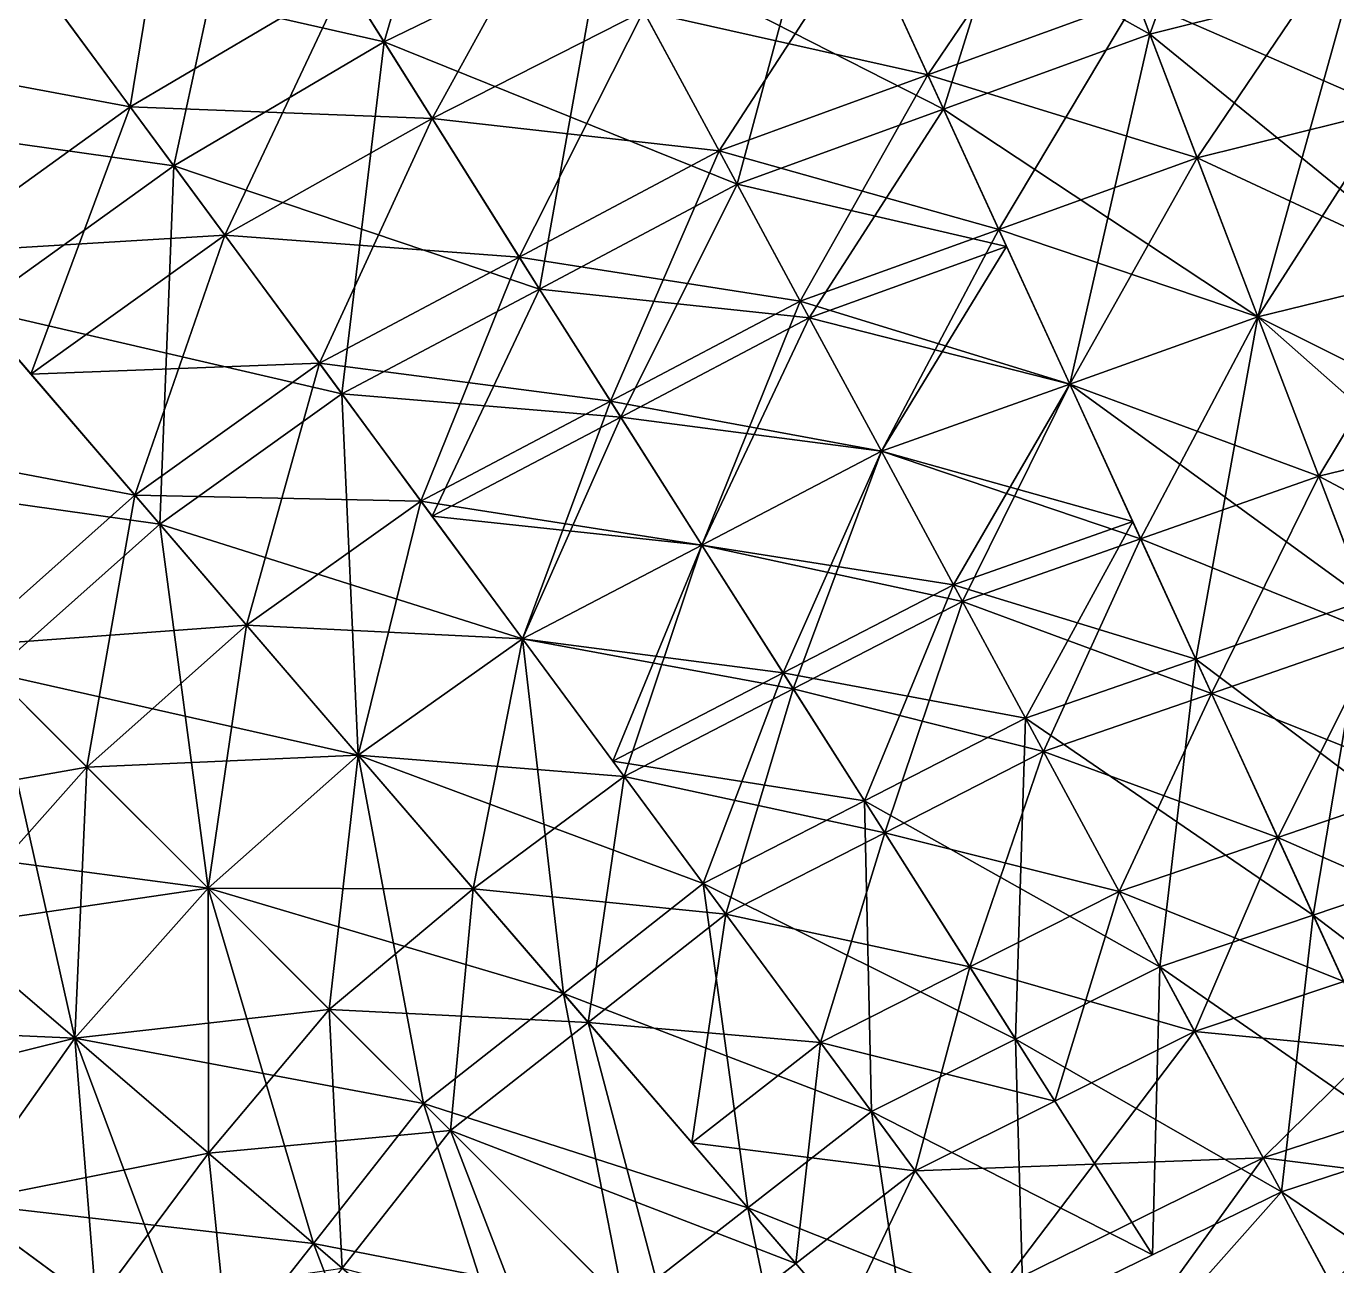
# Model space of a CAD drawing. Extents: x -3.6 to 16, y -16 to 3.6.
# Drawn here: x 1.215 to 3.988, y -2.399 to 0.225 of the extents above; entities that cross this region are included whole.
import ezdxf

# ---------------------------------------------------------------- set-up
doc = ezdxf.new("R2010")
doc.units = 0

msp = doc.modelspace()

# ---------------------------------------------------------------- linework, layer by layer
at = {"layer": 'PipeA_Bend900', "color": 1}
for points in [[(1.6831, 0.6498, 2.6534), (2.1784, 0.893, 2.6534), (1.9729, 0.1916, 2.9485)], [(2.4355, 0.4166, 2.9485), (1.9729, 0.1916, 2.9485), (2.1784, 0.893, 2.6534)], [(3.3799, 0.7658, 2.9485), (3.838, 0.8829, 2.9485), (3.5929, 0.2081, 3.1349)], [(4.0178, 0.3147, 3.1349), (3.5929, 0.2081, 3.1349), (3.838, 0.8829, 2.9485)], [(1.0725, 0.5459, -2.985), (1.5638, 0.8383, -2.985), (1.435, 0.0544, -3.3169)], [(1.8899, 0.3229, -3.3169), (1.435, 0.0544, -3.3169), (1.5638, 0.8383, -2.985)], [(3.3799, 0.7658, -2.9484), (2.9077, 0.5912, -2.9484), (3.5929, 0.2081, -3.1349)], [(2.9077, 0.5912, 2.9485), (3.3799, 0.7658, 2.9485), (3.1563, 0.0492, 3.1349)], [(3.5929, 0.2081, 3.1349), (3.1563, 0.0492, 3.1349), (3.3799, 0.7658, 2.9485)], [(3.5929, 0.2081, -3.1349), (4.0178, 0.3147, -3.1349), (3.3799, 0.7658, -2.9484)], [(1.6831, 0.6498, -2.6534), (1.2051, 0.3661, -2.6534), (1.9729, 0.1916, -2.9484)], [(1.2051, 0.3661, 2.6534), (1.6831, 0.6498, 2.6534), (1.5273, -0.0708, 2.9485)], [(1.9729, 0.1916, 2.9485), (1.5273, -0.0708, 2.9485), (1.6831, 0.6498, 2.6534)], [(1.9729, 0.1916, -2.9484), (2.4355, 0.4166, -2.9484), (1.6831, 0.6498, -2.6534)], [(2.9077, 0.5912, -2.9484), (2.4355, 0.4166, -2.9484), (3.1563, 0.0492, -3.1349)], [(2.4355, 0.4166, 2.9485), (2.9077, 0.5912, 2.9485), (2.7197, -0.1098, 3.1349)], [(3.1563, 0.0492, 3.1349), (2.7197, -0.1098, 3.1349), (2.9077, 0.5912, 2.9485)], [(3.1563, 0.0492, -3.1349), (3.5929, 0.2081, -3.1349), (2.9077, 0.5912, -2.9484)], [(2.9831, 0.4268, -3.4218), (3.4445, 0.5967, -3.4218), (3.1229, 0.1219, -3.5267)], [(3.5643, 0.283, -3.5267), (3.1229, 0.1219, -3.5267), (3.4445, 0.5967, -3.4218)], [(1.0725, 0.5459, 2.9851), (0.6073, 0.2085, 2.9851), (1.435, 0.0544, 3.317)], [(1.435, 0.0544, -3.3169), (1.0053, -0.2553, -3.3169), (1.0725, 0.5459, -2.985)], [(1.435, 0.0544, 3.317), (1.8899, 0.3229, 3.317), (1.0725, 0.5459, 2.9851)], [(1.8899, 0.3229, -3.3169), (2.3619, 0.5531, -3.3169), (2.0742, 0.0295, -3.4218)], [(2.5217, 0.257, -3.4218), (2.0742, 0.0295, -3.4218), (2.3619, 0.5531, -3.3169)], [(2.4355, 0.4166, -2.9484), (1.9729, 0.1916, -2.9484), (2.7197, -0.1098, -3.1349)], [(1.9729, 0.1916, 2.9485), (2.4355, 0.4166, 2.9485), (2.3015, -0.3317, 3.1349)], [(2.7197, -0.1098, 3.1349), (2.3015, -0.3317, 3.1349), (2.4355, 0.4166, 2.9485)], [(2.7197, -0.1098, -3.1349), (3.1563, 0.0492, -3.1349), (2.4355, 0.4166, -2.9484)], [(2.9831, 0.4268, 3.4219), (2.5217, 0.257, 3.4219), (3.1229, 0.1219, 3.5268)], [(2.5217, 0.257, -3.4218), (2.9831, 0.4268, -3.4218), (2.6816, -0.0392, -3.5267)], [(3.1229, 0.1219, -3.5267), (2.6816, -0.0392, -3.5267), (2.9831, 0.4268, -3.4218)], [(3.1229, 0.1219, 3.5268), (3.5643, 0.283, 3.5268), (2.9831, 0.4268, 3.4219)], [(3.9936, 0.391, 3.5268), (3.5643, 0.283, 3.5268), (4.1022, 0.0478, 3.5633)], [(3.5643, 0.283, -3.5267), (3.9936, 0.391, -3.5267), (3.693, -0.0538, -3.5632)], [(4.1022, 0.0478, -3.5632), (3.693, -0.0538, -3.5632), (3.9936, 0.391, -3.5267)], [(1.2051, 0.3661, -2.6534), (0.7529, 0.0389, -2.6534), (1.5273, -0.0708, -2.9484)], [(1.5273, -0.0708, 2.9485), (1.1067, -0.3735, 2.9485), (1.2051, 0.3661, 2.6534)], [(1.5273, -0.0708, -2.9484), (1.9729, 0.1916, -2.9484), (1.2051, 0.3661, -2.6534)], [(1.8899, 0.3229, 3.317), (1.435, 0.0544, 3.317), (2.0742, 0.0295, 3.4219)], [(1.435, 0.0544, -3.3169), (1.8899, 0.3229, -3.3169), (1.6352, -0.2172, -3.4218)], [(2.0742, 0.0295, -3.4218), (1.6352, -0.2172, -3.4218), (1.8899, 0.3229, -3.3169)], [(2.0742, 0.0295, 3.4219), (2.5217, 0.257, 3.4219), (1.8899, 0.3229, 3.317)], [(4.0178, 0.3147, -3.1349), (3.5929, 0.2081, -3.1349), (4.2107, -0.2953, -3.1999)], [(3.5929, 0.2081, 3.1349), (4.0178, 0.3147, 3.1349), (3.8217, -0.3906, 3.2)], [(4.2107, -0.2953, 3.2), (3.8217, -0.3906, 3.2), (4.0178, 0.3147, 3.1349)], [(3.5643, 0.283, 3.5268), (3.1229, 0.1219, 3.5268), (3.693, -0.0538, 3.5633)], [(3.1229, 0.1219, -3.5267), (3.5643, 0.283, -3.5267), (3.2731, -0.2054, -3.5632)], [(3.693, -0.0538, -3.5632), (3.2731, -0.2054, -3.5632), (3.5643, 0.283, -3.5267)], [(3.693, -0.0538, 3.5633), (4.1022, 0.0478, 3.5633), (3.5643, 0.283, 3.5268)], [(2.5217, 0.257, 3.4219), (2.0742, 0.0295, 3.4219), (2.6816, -0.0392, 3.5268)], [(2.0742, 0.0295, -3.4218), (2.5217, 0.257, -3.4218), (2.2585, -0.2639, -3.5267)], [(2.6816, -0.0392, -3.5267), (2.2585, -0.2639, -3.5267), (2.5217, 0.257, -3.4218)], [(2.6816, -0.0392, 3.5268), (3.1229, 0.1219, 3.5268), (2.5217, 0.257, 3.4219)], [(1.0053, -0.2553, 3.317), (1.435, 0.0544, 3.317), (0.6073, 0.2085, 2.9851)], [(3.5929, 0.2081, -3.1349), (3.1563, 0.0492, -3.1349), (3.8217, -0.3906, -3.1999)], [(3.1563, 0.0492, 3.1349), (3.5929, 0.2081, 3.1349), (3.4232, -0.5328, 3.2)], [(3.8217, -0.3906, 3.2), (3.4232, -0.5328, 3.2), (3.5929, 0.2081, 3.1349)], [(3.8217, -0.3906, -3.1999), (4.2107, -0.2953, -3.1999), (3.5929, 0.2081, -3.1349)], [(1.9729, 0.1916, -2.9484), (1.5273, -0.0708, -2.9484), (2.3015, -0.3317, -3.1349)], [(1.5273, -0.0708, 2.9485), (1.9729, 0.1916, 2.9485), (1.8833, -0.5535, 3.1349)], [(2.3015, -0.3317, 3.1349), (1.8833, -0.5535, 3.1349), (1.9729, 0.1916, 2.9485)], [(2.3015, -0.3317, -3.1349), (2.7197, -0.1098, -3.1349), (1.9729, 0.1916, -2.9484)], [(3.1229, 0.1219, 3.5268), (2.6816, -0.0392, 3.5268), (3.2731, -0.2054, 3.5633)], [(2.6816, -0.0392, -3.5267), (3.1229, 0.1219, -3.5267), (2.8532, -0.3571, -3.5632)], [(3.2731, -0.2054, -3.5632), (2.8532, -0.3571, -3.5632), (3.1229, 0.1219, -3.5267)], [(3.2731, -0.2054, 3.5633), (3.693, -0.0538, 3.5633), (3.1229, 0.1219, 3.5268)], [(1.1067, -0.3735, -2.9484), (1.5273, -0.0708, -2.9484), (0.7529, 0.0389, -2.6534)], [(1.435, 0.0544, 3.317), (1.0053, -0.2553, 3.317), (1.6352, -0.2172, 3.4219)], [(1.0053, -0.2553, -3.3169), (1.435, 0.0544, -3.3169), (1.2253, -0.5117, -3.4218)], [(1.6352, -0.2172, -3.4218), (1.2253, -0.5117, -3.4218), (1.435, 0.0544, -3.3169)], [(1.6352, -0.2172, 3.4219), (2.0742, 0.0295, 3.4219), (1.435, 0.0544, 3.317)], [(2.0742, 0.0295, 3.4219), (1.6352, -0.2172, 3.4219), (2.2585, -0.2639, 3.5268)], [(1.6352, -0.2172, -3.4218), (2.0742, 0.0295, -3.4218), (1.8355, -0.4887, -3.5267)], [(2.2585, -0.2639, -3.5267), (1.8355, -0.4887, -3.5267), (2.0742, 0.0295, -3.4218)], [(2.2585, -0.2639, 3.5268), (2.6816, -0.0392, 3.5268), (2.0742, 0.0295, 3.4219)], [(3.1563, 0.0492, -3.1349), (2.7197, -0.1098, -3.1349), (3.2898, -0.2418, -3.1674)], [(2.7197, -0.1098, 3.1349), (3.1563, 0.0492, 3.1349), (2.8722, -0.3924, 3.1674)], [(3.2898, -0.2418, 3.1674), (2.8722, -0.3924, 3.1674), (3.1563, 0.0492, 3.1349)], [(3.4232, -0.5328, -3.1999), (3.8217, -0.3906, -3.1999), (3.1563, 0.0492, -3.1349)], [(4.1022, 0.0478, 3.5633), (3.693, -0.0538, 3.5633), (4.2107, -0.2953, 3.5999)], [(3.693, -0.0538, -3.5632), (4.1022, 0.0478, -3.5632), (3.8217, -0.3906, -3.5998)], [(4.2107, -0.2953, -3.5998), (3.8217, -0.3906, -3.5998), (4.1022, 0.0478, -3.5632)], [(2.6816, -0.0392, 3.5268), (2.2585, -0.2639, 3.5268), (2.8532, -0.3571, 3.5633)], [(2.2585, -0.2639, -3.5267), (2.6816, -0.0392, -3.5267), (2.4518, -0.5687, -3.5632)], [(2.8532, -0.3571, -3.5632), (2.4518, -0.5687, -3.5632), (2.6816, -0.0392, -3.5267)], [(2.8532, -0.3571, 3.5633), (3.2731, -0.2054, 3.5633), (2.6816, -0.0392, 3.5268)], [(3.693, -0.0538, 3.5633), (3.2731, -0.2054, 3.5633), (3.8217, -0.3906, 3.5999)], [(3.2731, -0.2054, -3.5632), (3.693, -0.0538, -3.5632), (3.4232, -0.5328, -3.5998)], [(3.8217, -0.3906, -3.5998), (3.4232, -0.5328, -3.5998), (3.693, -0.0538, -3.5632)], [(3.8217, -0.3906, 3.5999), (4.2107, -0.2953, 3.5999), (3.693, -0.0538, 3.5633)], [(1.5273, -0.0708, -2.9484), (1.1067, -0.3735, -2.9484), (1.8833, -0.5535, -3.1349)], [(1.1067, -0.3735, 2.9485), (1.5273, -0.0708, 2.9485), (1.4977, -0.8291, 3.1349)], [(1.8833, -0.5535, 3.1349), (1.4977, -0.8291, 3.1349), (1.5273, -0.0708, 2.9485)], [(1.8833, -0.5535, -3.1349), (2.3015, -0.3317, -3.1349), (1.5273, -0.0708, -2.9484)], [(2.7197, -0.1098, -3.1349), (2.3015, -0.3317, -3.1349), (2.8722, -0.3924, -3.1674)], [(2.3015, -0.3317, 3.1349), (2.7197, -0.1098, 3.1349), (2.4733, -0.6026, 3.1674)], [(2.8722, -0.3924, 3.1674), (2.4733, -0.6026, 3.1674), (2.7197, -0.1098, 3.1349)], [(2.8722, -0.3924, -3.1674), (3.2898, -0.2418, -3.1674), (2.7197, -0.1098, -3.1349)], [(1.2253, -0.5117, 3.4219), (1.6352, -0.2172, 3.4219), (1.0053, -0.2553, 3.317)], [(1.6352, -0.2172, 3.4219), (1.2253, -0.5117, 3.4219), (1.8355, -0.4887, 3.5268)], [(1.2253, -0.5117, -3.4218), (1.6352, -0.2172, -3.4218), (1.4452, -0.768, -3.5267)], [(1.8355, -0.4887, -3.5267), (1.4452, -0.768, -3.5267), (1.6352, -0.2172, -3.4218)], [(1.8355, -0.4887, 3.5268), (2.2585, -0.2639, 3.5268), (1.6352, -0.2172, 3.4219)], [(3.2731, -0.2054, 3.5633), (2.8532, -0.3571, 3.5633), (3.4232, -0.5328, 3.5999)], [(2.8532, -0.3571, -3.5632), (3.2731, -0.2054, -3.5632), (3.0248, -0.675, -3.5998)], [(3.4232, -0.5328, -3.5998), (3.0248, -0.675, -3.5998), (3.2731, -0.2054, -3.5632)], [(3.4232, -0.5328, 3.5999), (3.8217, -0.3906, 3.5999), (3.2731, -0.2054, 3.5633)], [(3.2898, -0.2418, -3.1674), (2.8722, -0.3924, -3.1674), (3.4232, -0.5328, -3.1999)], [(2.8722, -0.3924, 3.1674), (3.2898, -0.2418, 3.1674), (3.0248, -0.675, 3.2)], [(3.4232, -0.5328, 3.2), (3.0248, -0.675, 3.2), (3.2898, -0.2418, 3.1674)], [(1.0053, -0.2553, 3.317), (0.6091, -0.6092, 3.317), (1.4452, -0.768, 3.5268)], [(1.4452, -0.768, -3.5267), (1.0869, -1.087, -3.5267), (1.0053, -0.2553, -3.3169)], [(2.2585, -0.2639, 3.5268), (1.8355, -0.4887, 3.5268), (2.4518, -0.5687, 3.5633)], [(1.8355, -0.4887, -3.5267), (2.2585, -0.2639, -3.5267), (2.0505, -0.7803, -3.5632)], [(2.4518, -0.5687, -3.5632), (2.0505, -0.7803, -3.5632), (2.2585, -0.2639, -3.5267)], [(2.4518, -0.5687, 3.5633), (2.8532, -0.3571, 3.5633), (2.2585, -0.2639, 3.5268)], [(3.8217, -0.3906, 3.2), (4.2107, -0.2953, 3.2), (4.0504, -0.9894, 3.1349)], [(4.2107, -0.2953, -3.1999), (3.8217, -0.3906, -3.1999), (4.4037, -0.9053, -3.1349)], [(3.8217, -0.3906, -3.5998), (4.2107, -0.2953, -3.5998), (3.9503, -0.7274, -3.5632)], [(4.2107, -0.2953, 3.5999), (3.8217, -0.3906, 3.5999), (4.3193, -0.6384, 3.5633)], [(4.3193, -0.6384, -3.5632), (3.9503, -0.7274, -3.5632), (4.2107, -0.2953, -3.5998)], [(2.3015, -0.3317, -3.1349), (1.8833, -0.5535, -3.1349), (2.4733, -0.6026, -3.1674)], [(1.8833, -0.5535, 3.1349), (2.3015, -0.3317, 3.1349), (2.0744, -0.8127, 3.1674)], [(2.4733, -0.6026, 3.1674), (2.0744, -0.8127, 3.1674), (2.3015, -0.3317, 3.1349)], [(2.4733, -0.6026, -3.1674), (2.8722, -0.3924, -3.1674), (2.3015, -0.3317, -3.1349)], [(2.8532, -0.3571, 3.5633), (2.4518, -0.5687, 3.5633), (3.0248, -0.675, 3.5999)], [(2.4518, -0.5687, -3.5632), (2.8532, -0.3571, -3.5632), (2.6451, -0.8734, -3.5998)], [(3.0248, -0.675, -3.5998), (2.6451, -0.8734, -3.5998), (2.8532, -0.3571, -3.5632)], [(3.0248, -0.675, 3.5999), (3.4232, -0.5328, 3.5999), (2.8532, -0.3571, 3.5633)], [(1.1067, -0.3735, -2.9484), (0.7192, -0.7193, -2.9484), (1.4977, -0.8291, -3.1349)], [(1.4977, -0.8291, -3.1349), (1.8833, -0.5535, -3.1349), (1.1067, -0.3735, -2.9484)], [(1.4977, -0.8291, 3.1349), (1.1439, -1.144, 3.1349), (1.1067, -0.3735, 2.9485)], [(2.8722, -0.3924, -3.1674), (2.4733, -0.6026, -3.1674), (3.0248, -0.675, -3.1999)], [(2.4733, -0.6026, 3.1674), (2.8722, -0.3924, 3.1674), (2.6451, -0.8734, 3.2)], [(3.0248, -0.675, 3.2), (2.6451, -0.8734, 3.2), (2.8722, -0.3924, 3.1674)], [(3.0248, -0.675, -3.1999), (3.4232, -0.5328, -3.1999), (2.8722, -0.3924, -3.1674)], [(3.4232, -0.5328, 3.2), (3.8217, -0.3906, 3.2), (3.6901, -1.1148, 3.1349)], [(3.8217, -0.3906, -3.1999), (3.4232, -0.5328, -3.1999), (4.0504, -0.9894, -3.1349)], [(3.4232, -0.5328, -3.5998), (3.8217, -0.3906, -3.5998), (3.5734, -0.8602, -3.5632)], [(3.8217, -0.3906, 3.5999), (3.4232, -0.5328, 3.5999), (3.9503, -0.7274, 3.5633)], [(3.9503, -0.7274, -3.5632), (3.5734, -0.8602, -3.5632), (3.8217, -0.3906, -3.5998)], [(4.0504, -0.9894, 3.1349), (3.6901, -1.1148, 3.1349), (3.8217, -0.3906, 3.2)], [(4.0504, -0.9894, -3.1349), (4.4037, -0.9053, -3.1349), (3.8217, -0.3906, -3.1999)], [(3.9503, -0.7274, 3.5633), (4.3193, -0.6384, 3.5633), (3.8217, -0.3906, 3.5999)], [(1.4452, -0.768, 3.5268), (1.8355, -0.4887, 3.5268), (1.2253, -0.5117, 3.4219)], [(1.8355, -0.4887, 3.5268), (1.4452, -0.768, 3.5268), (2.0505, -0.7803, 3.5633)], [(1.4452, -0.768, -3.5267), (1.8355, -0.4887, -3.5267), (1.6814, -1.0432, -3.5632)], [(2.0505, -0.7803, -3.5632), (1.6814, -1.0432, -3.5632), (1.8355, -0.4887, -3.5267)], [(2.0505, -0.7803, 3.5633), (2.4518, -0.5687, 3.5633), (1.8355, -0.4887, 3.5268)], [(1.8833, -0.5535, -3.1349), (1.4977, -0.8291, -3.1349), (2.2655, -1.0719, -3.1999)], [(1.4977, -0.8291, 3.1349), (1.8833, -0.5535, 3.1349), (1.9175, -1.3183, 3.2)], [(2.0744, -0.8127, -3.1674), (2.4733, -0.6026, -3.1674), (1.8833, -0.5535, -3.1349)], [(2.2655, -1.0719, 3.2), (1.9175, -1.3183, 3.2), (1.8833, -0.5535, 3.1349)], [(3.0248, -0.675, 3.2), (3.4232, -0.5328, 3.2), (3.1773, -0.9576, 3.1674)], [(3.4232, -0.5328, -3.1999), (3.0248, -0.675, -3.1999), (3.5567, -0.8238, -3.1674)], [(3.0248, -0.675, -3.5998), (3.4232, -0.5328, -3.5998), (3.1964, -0.9929, -3.5632)], [(3.4232, -0.5328, 3.5999), (3.0248, -0.675, 3.5999), (3.5734, -0.8602, 3.5633)], [(3.5567, -0.8238, 3.1674), (3.1773, -0.9576, 3.1674), (3.4232, -0.5328, 3.2)], [(3.5734, -0.8602, -3.5632), (3.1964, -0.9929, -3.5632), (3.4232, -0.5328, -3.5998)], [(3.6901, -1.1148, -3.1349), (4.0504, -0.9894, -3.1349), (3.4232, -0.5328, -3.1999)], [(3.5734, -0.8602, 3.5633), (3.9503, -0.7274, 3.5633), (3.4232, -0.5328, 3.5999)], [(2.4518, -0.5687, 3.5633), (2.0505, -0.7803, 3.5633), (2.6451, -0.8734, 3.5999)], [(2.0505, -0.7803, -3.5632), (2.4518, -0.5687, -3.5632), (2.2655, -1.0719, -3.5998)], [(2.6451, -0.8734, -3.5998), (2.2655, -1.0719, -3.5998), (2.4518, -0.5687, -3.5632)], [(2.6451, -0.8734, 3.5999), (3.0248, -0.675, 3.5999), (2.4518, -0.5687, 3.5633)], [(1.0869, -1.087, 3.5268), (1.4452, -0.768, 3.5268), (0.6091, -0.6092, 3.317)], [(2.4733, -0.6026, -3.1674), (2.0744, -0.8127, -3.1674), (2.6451, -0.8734, -3.1999)], [(2.0744, -0.8127, 3.1674), (2.4733, -0.6026, 3.1674), (2.2655, -1.0719, 3.2)], [(2.6451, -0.8734, 3.2), (2.2655, -1.0719, 3.2), (2.4733, -0.6026, 3.1674)], [(2.6451, -0.8734, -3.1999), (3.0248, -0.675, -3.1999), (2.4733, -0.6026, -3.1674)], [(3.9503, -0.7274, -3.5632), (4.3193, -0.6384, -3.5632), (4.079, -1.0642, -3.5267)], [(4.3193, -0.6384, 3.5633), (3.9503, -0.7274, 3.5633), (4.4278, -0.9816, 3.5268)], [(2.6451, -0.8734, 3.2), (3.0248, -0.675, 3.2), (2.817, -1.1443, 3.1674)], [(3.0248, -0.675, -3.1999), (2.6451, -0.8734, -3.1999), (3.1773, -0.9576, -3.1674)], [(2.6451, -0.8734, -3.5998), (3.0248, -0.675, -3.5998), (2.8384, -1.1782, -3.5632)], [(3.0248, -0.675, 3.5999), (2.6451, -0.8734, 3.5999), (3.1964, -0.9929, 3.5633)], [(3.1773, -0.9576, 3.1674), (2.817, -1.1443, 3.1674), (3.0248, -0.675, 3.2)], [(3.1964, -0.9929, -3.5632), (2.8384, -1.1782, -3.5632), (3.0248, -0.675, -3.5998)], [(3.1773, -0.9576, -3.1674), (3.5567, -0.8238, -3.1674), (3.0248, -0.675, -3.1999)], [(3.1964, -0.9929, 3.5633), (3.5734, -0.8602, 3.5633), (3.0248, -0.675, 3.5999)], [(1.1439, -1.144, -3.1349), (1.4977, -0.8291, -3.1349), (0.7192, -0.7193, -2.9484)], [(3.5734, -0.8602, -3.5632), (3.9503, -0.7274, -3.5632), (3.7235, -1.1875, -3.5267)], [(3.9503, -0.7274, 3.5633), (3.5734, -0.8602, 3.5633), (4.079, -1.0642, 3.5268)], [(4.079, -1.0642, -3.5267), (3.7235, -1.1875, -3.5267), (3.9503, -0.7274, -3.5632)], [(4.079, -1.0642, 3.5268), (4.4278, -0.9816, 3.5268), (3.9503, -0.7274, 3.5633)], [(1.4452, -0.768, 3.5268), (1.0869, -1.087, 3.5268), (1.6814, -1.0432, 3.5633)], [(1.0869, -1.087, -3.5267), (1.4452, -0.768, -3.5267), (1.3434, -1.3435, -3.5632)], [(1.6814, -1.0432, -3.5632), (1.3434, -1.3435, -3.5632), (1.4452, -0.768, -3.5267)], [(1.6814, -1.0432, 3.5633), (2.0505, -0.7803, 3.5633), (1.4452, -0.768, 3.5268)], [(2.0505, -0.7803, 3.5633), (1.6814, -1.0432, 3.5633), (2.2655, -1.0719, 3.5999)], [(1.6814, -1.0432, -3.5632), (2.0505, -0.7803, -3.5632), (1.9175, -1.3183, -3.5998)], [(2.2655, -1.0719, -3.5998), (1.9175, -1.3183, -3.5998), (2.0505, -0.7803, -3.5632)], [(2.2655, -1.0719, 3.5999), (2.6451, -0.8734, 3.5999), (2.0505, -0.7803, 3.5633)], [(1.4977, -0.8291, -3.1349), (1.1439, -1.144, -3.1349), (1.9175, -1.3183, -3.1999)], [(1.1439, -1.144, 3.1349), (1.4977, -0.8291, 3.1349), (1.6, -1.6, 3.2)], [(1.9175, -1.3183, -3.1999), (2.2655, -1.0719, -3.1999), (1.4977, -0.8291, -3.1349)], [(1.9175, -1.3183, 3.2), (1.6, -1.6, 3.2), (1.4977, -0.8291, 3.1349)], [(2.2655, -1.0719, -3.1999), (2.6451, -0.8734, -3.1999), (2.0744, -0.8127, -3.1674)], [(3.1773, -0.9576, 3.1674), (3.5567, -0.8238, 3.1674), (3.3299, -1.2402, 3.1349)], [(3.5567, -0.8238, -3.1674), (3.1773, -0.9576, -3.1674), (3.6901, -1.1148, -3.1349)], [(3.6901, -1.1148, 3.1349), (3.3299, -1.2402, 3.1349), (3.5567, -0.8238, 3.1674)], [(2.2655, -1.0719, 3.2), (2.6451, -0.8734, 3.2), (2.4566, -1.331, 3.1674)], [(2.6451, -0.8734, -3.1999), (2.2655, -1.0719, -3.1999), (2.817, -1.1443, -3.1674)], [(2.2655, -1.0719, -3.5998), (2.6451, -0.8734, -3.5998), (2.4805, -1.3634, -3.5632)], [(2.6451, -0.8734, 3.5999), (2.2655, -1.0719, 3.5999), (2.8384, -1.1782, 3.5633)], [(2.817, -1.1443, 3.1674), (2.4566, -1.331, 3.1674), (2.6451, -0.8734, 3.2)], [(2.8384, -1.1782, -3.5632), (2.4805, -1.3634, -3.5632), (2.6451, -0.8734, -3.5998)], [(2.817, -1.1443, -3.1674), (3.1773, -0.9576, -3.1674), (2.6451, -0.8734, -3.1999)], [(2.8384, -1.1782, 3.5633), (3.1964, -0.9929, 3.5633), (2.6451, -0.8734, 3.5999)], [(3.1964, -0.9929, -3.5632), (3.5734, -0.8602, -3.5632), (3.368, -1.3108, -3.5267)], [(3.5734, -0.8602, 3.5633), (3.1964, -0.9929, 3.5633), (3.7235, -1.1875, 3.5268)], [(3.7235, -1.1875, -3.5267), (3.368, -1.3108, -3.5267), (3.5734, -0.8602, -3.5632)], [(3.7235, -1.1875, 3.5268), (4.079, -1.0642, 3.5268), (3.5734, -0.8602, 3.5633)], [(2.817, -1.1443, 3.1674), (3.1773, -0.9576, 3.1674), (2.9888, -1.4152, 3.1349)], [(3.1773, -0.9576, -3.1674), (2.817, -1.1443, -3.1674), (3.3299, -1.2402, -3.1349)], [(3.3299, -1.2402, 3.1349), (2.9888, -1.4152, 3.1349), (3.1773, -0.9576, 3.1674)], [(3.3299, -1.2402, -3.1349), (3.6901, -1.1148, -3.1349), (3.1773, -0.9576, -3.1674)], [(2.8384, -1.1782, -3.5632), (3.1964, -0.9929, -3.5632), (3.0318, -1.4829, -3.5267)], [(3.1964, -0.9929, 3.5633), (2.8384, -1.1782, 3.5633), (3.368, -1.3108, 3.5268)], [(3.368, -1.3108, -3.5267), (3.0318, -1.4829, -3.5267), (3.1964, -0.9929, -3.5632)], [(3.368, -1.3108, 3.5268), (3.7235, -1.1875, 3.5268), (3.1964, -0.9929, 3.5633)], [(3.6901, -1.1148, 3.1349), (4.0504, -0.9894, 3.1349), (3.9388, -1.6568, 2.9485)], [(4.0504, -0.9894, -3.1349), (3.6901, -1.1148, -3.1349), (4.2634, -1.547, -2.9484)], [(4.2634, -1.547, 2.9485), (3.9388, -1.6568, 2.9485), (4.0504, -0.9894, 3.1349)], [(1.3434, -1.3435, 3.5633), (1.6814, -1.0432, 3.5633), (1.0869, -1.087, 3.5268)], [(1.6814, -1.0432, 3.5633), (1.3434, -1.3435, 3.5633), (1.9175, -1.3183, 3.5999)], [(1.3434, -1.3435, -3.5632), (1.6814, -1.0432, -3.5632), (1.6, -1.6, -3.5998)], [(1.9175, -1.3183, -3.5998), (1.6, -1.6, -3.5998), (1.6814, -1.0432, -3.5632)], [(1.9175, -1.3183, 3.5999), (2.2655, -1.0719, 3.5999), (1.6814, -1.0432, 3.5633)], [(1.9175, -1.3183, 3.2), (2.2655, -1.0719, 3.2), (2.3518, -1.823, 3.1349)], [(2.2655, -1.0719, -3.1999), (1.9175, -1.3183, -3.1999), (2.6477, -1.5902, -3.1349)], [(1.9175, -1.3183, -3.5998), (2.2655, -1.0719, -3.5998), (2.1609, -1.6011, -3.5632)], [(2.2655, -1.0719, 3.5999), (1.9175, -1.3183, 3.5999), (2.4805, -1.3634, 3.5633)], [(2.4805, -1.3634, -3.5632), (2.1609, -1.6011, -3.5632), (2.2655, -1.0719, -3.5998)], [(2.6477, -1.5902, 3.1349), (2.3518, -1.823, 3.1349), (2.2655, -1.0719, 3.2)], [(2.4566, -1.331, -3.1674), (2.817, -1.1443, -3.1674), (2.2655, -1.0719, -3.1999)], [(2.4805, -1.3634, 3.5633), (2.8384, -1.1782, 3.5633), (2.2655, -1.0719, 3.5999)], [(3.7235, -1.1875, -3.5267), (4.079, -1.0642, -3.5267), (3.8634, -1.4924, -3.4218)], [(4.079, -1.0642, 3.5268), (3.7235, -1.1875, 3.5268), (4.1988, -1.3779, 3.4219)], [(4.1988, -1.3779, -3.4218), (3.8634, -1.4924, -3.4218), (4.079, -1.0642, -3.5267)], [(1.0869, -1.087, 3.5268), (0.7679, -1.4454, 3.5268), (1.3434, -1.3435, 3.5633)], [(1.3434, -1.3435, -3.5632), (1.0431, -1.6815, -3.5632), (1.0869, -1.087, -3.5267)], [(3.3299, -1.2402, 3.1349), (3.6901, -1.1148, 3.1349), (3.6141, -1.7666, 2.9485)], [(3.6901, -1.1148, -3.1349), (3.3299, -1.2402, -3.1349), (3.9388, -1.6568, -2.9484)], [(3.9388, -1.6568, 2.9485), (3.6141, -1.7666, 2.9485), (3.6901, -1.1148, 3.1349)], [(3.9388, -1.6568, -2.9484), (4.2634, -1.547, -2.9484), (3.6901, -1.1148, -3.1349)], [(1.1439, -1.144, -3.1349), (0.8291, -1.4979, -3.1349), (1.6, -1.6, -3.1999)], [(0.8291, -1.4979, 3.1349), (1.1439, -1.144, 3.1349), (1.3183, -1.9176, 3.2)], [(1.6, -1.6, 3.2), (1.3183, -1.9176, 3.2), (1.1439, -1.144, 3.1349)], [(1.6, -1.6, -3.1999), (1.9175, -1.3183, -3.1999), (1.1439, -1.144, -3.1349)], [(2.4566, -1.331, 3.1674), (2.817, -1.1443, 3.1674), (2.6477, -1.5902, 3.1349)], [(2.817, -1.1443, -3.1674), (2.4566, -1.331, -3.1674), (2.9888, -1.4152, -3.1349)], [(2.9888, -1.4152, 3.1349), (2.6477, -1.5902, 3.1349), (2.817, -1.1443, 3.1674)], [(2.9888, -1.4152, -3.1349), (3.3299, -1.2402, -3.1349), (2.817, -1.1443, -3.1674)], [(2.4805, -1.3634, -3.5632), (2.8384, -1.1782, -3.5632), (2.6955, -1.655, -3.5267)], [(2.8384, -1.1782, 3.5633), (2.4805, -1.3634, 3.5633), (3.0318, -1.4829, 3.5268)], [(3.0318, -1.4829, -3.5267), (2.6955, -1.655, -3.5267), (2.8384, -1.1782, -3.5632)], [(3.0318, -1.4829, 3.5268), (3.368, -1.3108, 3.5268), (2.8384, -1.1782, 3.5633)], [(3.368, -1.3108, -3.5267), (3.7235, -1.1875, -3.5267), (3.5279, -1.6069, -3.4218)], [(3.7235, -1.1875, 3.5268), (3.368, -1.3108, 3.5268), (3.8634, -1.4924, 3.4219)], [(3.8634, -1.4924, -3.4218), (3.5279, -1.6069, -3.4218), (3.7235, -1.1875, -3.5267)], [(3.8634, -1.4924, 3.4219), (4.1988, -1.3779, 3.4219), (3.7235, -1.1875, 3.5268)], [(2.9888, -1.4152, 3.1349), (3.3299, -1.2402, 3.1349), (3.3089, -1.9197, 2.9485)], [(3.3299, -1.2402, -3.1349), (2.9888, -1.4152, -3.1349), (3.6141, -1.7666, -2.9484)], [(3.6141, -1.7666, 2.9485), (3.3089, -1.9197, 2.9485), (3.3299, -1.2402, 3.1349)], [(3.6141, -1.7666, -2.9484), (3.9388, -1.6568, -2.9484), (3.3299, -1.2402, -3.1349)], [(1.6, -1.6, 3.5999), (1.9175, -1.3183, 3.5999), (1.3434, -1.3435, 3.5633)], [(1.6, -1.6, 3.2), (1.9175, -1.3183, 3.2), (2.056, -2.0559, 3.1349)], [(1.9175, -1.3183, -3.1999), (1.6, -1.6, -3.1999), (2.3518, -1.823, -3.1349)], [(1.6, -1.6, -3.5998), (1.9175, -1.3183, -3.5998), (1.8565, -1.8564, -3.5632)], [(1.9175, -1.3183, 3.5999), (1.6, -1.6, 3.5999), (2.1609, -1.6011, 3.5633)], [(2.1609, -1.6011, -3.5632), (1.8565, -1.8564, -3.5632), (1.9175, -1.3183, -3.5998)], [(2.3518, -1.823, 3.1349), (2.056, -2.0559, 3.1349), (1.9175, -1.3183, 3.2)], [(2.3518, -1.823, -3.1349), (2.6477, -1.5902, -3.1349), (1.9175, -1.3183, -3.1999)], [(2.1609, -1.6011, 3.5633), (2.4805, -1.3634, 3.5633), (1.9175, -1.3183, 3.5999)], [(2.6477, -1.5902, -3.1349), (2.9888, -1.4152, -3.1349), (2.4566, -1.331, -3.1674)], [(3.0318, -1.4829, -3.5267), (3.368, -1.3108, -3.5267), (3.2118, -1.7667, -3.4218)], [(3.368, -1.3108, 3.5268), (3.0318, -1.4829, 3.5268), (3.5279, -1.6069, 3.4219)], [(3.5279, -1.6069, -3.4218), (3.2118, -1.7667, -3.4218), (3.368, -1.3108, -3.5267)], [(3.5279, -1.6069, 3.4219), (3.8634, -1.4924, 3.4219), (3.368, -1.3108, 3.5268)], [(1.0431, -1.6815, 3.5633), (1.3434, -1.3435, 3.5633), (0.7679, -1.4454, 3.5268)], [(1.3434, -1.3435, 3.5633), (1.0431, -1.6815, 3.5633), (1.6, -1.6, 3.5999)], [(1.0431, -1.6815, -3.5632), (1.3434, -1.3435, -3.5632), (1.3183, -1.9176, -3.5998)], [(1.6, -1.6, -3.5998), (1.3183, -1.9176, -3.5998), (1.3434, -1.3435, -3.5632)], [(2.1609, -1.6011, -3.5632), (2.4805, -1.3634, -3.5632), (2.4042, -1.8839, -3.5267)], [(2.4805, -1.3634, 3.5633), (2.1609, -1.6011, 3.5633), (2.6955, -1.655, 3.5268)], [(2.6955, -1.655, -3.5267), (2.4042, -1.8839, -3.5267), (2.4805, -1.3634, -3.5632)], [(2.6955, -1.655, 3.5268), (3.0318, -1.4829, 3.5268), (2.4805, -1.3634, 3.5633)], [(3.8634, -1.4924, -3.4218), (4.1988, -1.3779, -3.4218), (4.0032, -1.7973, -3.3169)], [(4.1988, -1.3779, 3.4219), (3.8634, -1.4924, 3.4219), (4.3187, -1.6916, 3.317)], [(2.6477, -1.5902, 3.1349), (2.9888, -1.4152, 3.1349), (3.0037, -2.0729, 2.9485)], [(2.9888, -1.4152, -3.1349), (2.6477, -1.5902, -3.1349), (3.3089, -1.9197, -2.9484)], [(3.3089, -1.9197, 2.9485), (3.0037, -2.0729, 2.9485), (2.9888, -1.4152, 3.1349)], [(3.3089, -1.9197, -2.9484), (3.6141, -1.7666, -2.9484), (2.9888, -1.4152, -3.1349)], [(2.6955, -1.655, -3.5267), (3.0318, -1.4829, -3.5267), (2.8957, -1.9265, -3.4218)], [(3.0318, -1.4829, 3.5268), (2.6955, -1.655, 3.5268), (3.2118, -1.7667, 3.4219)], [(3.2118, -1.7667, -3.4218), (2.8957, -1.9265, -3.4218), (3.0318, -1.4829, -3.5267)], [(3.2118, -1.7667, 3.4219), (3.5279, -1.6069, 3.4219), (3.0318, -1.4829, 3.5268)], [(3.5279, -1.6069, -3.4218), (3.8634, -1.4924, -3.4218), (3.6877, -1.903, -3.3169)], [(3.8634, -1.4924, 3.4219), (3.5279, -1.6069, 3.4219), (4.0032, -1.7973, 3.317)], [(4.0032, -1.7973, -3.3169), (3.6877, -1.903, -3.3169), (3.8634, -1.4924, -3.4218)], [(4.0032, -1.7973, 3.317), (4.3187, -1.6916, 3.317), (3.8634, -1.4924, 3.4219)], [(0.8291, -1.4979, -3.1349), (0.5535, -1.8835, -3.1349), (1.3183, -1.9176, -3.1999)], [(1.3183, -1.9176, -3.1999), (1.6, -1.6, -3.1999), (0.8291, -1.4979, -3.1349)], [(1.3183, -1.9176, 3.2), (1.0719, -2.2657, 3.2), (0.8291, -1.4979, 3.1349)], [(3.9388, -1.6568, 2.9485), (4.2634, -1.547, 2.9485), (4.1637, -2.1473, 2.6534)], [(4.2634, -1.547, -2.9484), (3.9388, -1.6568, -2.9484), (4.4562, -2.0517, -2.6534)], [(1.3183, -1.9176, 3.5999), (1.6, -1.6, 3.5999), (1.0431, -1.6815, 3.5633)], [(1.3183, -1.9176, 3.2), (1.6, -1.6, 3.2), (1.8231, -2.3519, 3.1349)], [(1.6, -1.6, -3.1999), (1.3183, -1.9176, -3.1999), (2.056, -2.0559, -3.1349)], [(1.3183, -1.9176, -3.5998), (1.6, -1.6, -3.5998), (1.6012, -2.1609, -3.5632)], [(1.6, -1.6, 3.5999), (1.3183, -1.9176, 3.5999), (1.8565, -1.8564, 3.5633)], [(2.056, -2.0559, 3.1349), (1.8231, -2.3519, 3.1349), (1.6, -1.6, 3.2)], [(2.056, -2.0559, -3.1349), (2.3518, -1.823, -3.1349), (1.6, -1.6, -3.1999)], [(1.8565, -1.8564, -3.5632), (1.6012, -2.1609, -3.5632), (1.6, -1.6, -3.5998)], [(1.8565, -1.8564, 3.5633), (2.1609, -1.6011, 3.5633), (1.6, -1.6, 3.5999)], [(1.8565, -1.8564, -3.5632), (2.1609, -1.6011, -3.5632), (2.113, -2.1129, -3.5267)], [(2.1609, -1.6011, 3.5633), (1.8565, -1.8564, 3.5633), (2.4042, -1.8839, 3.5268)], [(2.4042, -1.8839, -3.5267), (2.113, -2.1129, -3.5267), (2.1609, -1.6011, -3.5632)], [(2.4042, -1.8839, 3.5268), (2.6955, -1.655, 3.5268), (2.1609, -1.6011, 3.5633)], [(2.3518, -1.823, 3.1349), (2.6477, -1.5902, 3.1349), (2.7422, -2.2768, 2.9485)], [(2.6477, -1.5902, -3.1349), (2.3518, -1.823, -3.1349), (3.0037, -2.0729, -2.9484)], [(3.0037, -2.0729, 2.9485), (2.7422, -2.2768, 2.9485), (2.6477, -1.5902, 3.1349)], [(3.0037, -2.0729, -2.9484), (3.3089, -1.9197, -2.9484), (2.6477, -1.5902, -3.1349)], [(3.2118, -1.7667, -3.4218), (3.5279, -1.6069, -3.4218), (3.3918, -2.0505, -3.3169)], [(3.5279, -1.6069, 3.4219), (3.2118, -1.7667, 3.4219), (3.6877, -1.903, 3.317)], [(3.6877, -1.903, -3.3169), (3.3918, -2.0505, -3.3169), (3.5279, -1.6069, -3.4218)], [(3.6877, -1.903, 3.317), (4.0032, -1.7973, 3.317), (3.5279, -1.6069, 3.4219)], [(2.4042, -1.8839, -3.5267), (2.6955, -1.655, -3.5267), (2.6238, -2.1392, -3.4218)], [(2.6955, -1.655, 3.5268), (2.4042, -1.8839, 3.5268), (2.8957, -1.9265, 3.4219)], [(2.8957, -1.9265, -3.4218), (2.6238, -2.1392, -3.4218), (2.6955, -1.655, -3.5267)], [(2.8957, -1.9265, 3.4219), (3.2118, -1.7667, 3.4219), (2.6955, -1.655, 3.5268)], [(3.6141, -1.7666, 2.9485), (3.9388, -1.6568, 2.9485), (3.8712, -2.2429, 2.6534)], [(3.9388, -1.6568, -2.9484), (3.6141, -1.7666, -2.9484), (4.1637, -2.1473, -2.6534)], [(4.1637, -2.1473, 2.6534), (3.8712, -2.2429, 2.6534), (3.9388, -1.6568, 2.9485)], [(4.1637, -2.1473, -2.6534), (4.4562, -2.0517, -2.6534), (3.9388, -1.6568, -2.9484)], [(1.0431, -1.6815, 3.5633), (0.7803, -2.0507, 3.5633), (1.3183, -1.9176, 3.5999)], [(1.3183, -1.9176, -3.5998), (1.0719, -2.2657, -3.5998), (1.0431, -1.6815, -3.5632)], [(3.6877, -1.903, -3.3169), (4.3187, -1.6916, -3.3169), (3.8324, -2.171, -3.151)], [(4.3187, -1.6916, 3.317), (3.6877, -1.903, 3.317), (4.4271, -1.9755, 3.1511)], [(4.4271, -1.9755, -3.151), (3.8324, -2.171, -3.151), (4.3187, -1.6916, -3.3169)], [(2.8957, -1.9265, -3.4218), (3.2118, -1.7667, -3.4218), (3.096, -2.1981, -3.3169)], [(3.2118, -1.7667, 3.4219), (2.8957, -1.9265, 3.4219), (3.3918, -2.0505, 3.317)], [(3.3918, -2.0505, -3.3169), (3.096, -2.1981, -3.3169), (3.2118, -1.7667, -3.4218)], [(3.3918, -2.0505, 3.317), (3.6877, -1.903, 3.317), (3.2118, -1.7667, 3.4219)], [(3.3089, -1.9197, 2.9485), (3.6141, -1.7666, 2.9485), (3.5985, -2.3764, 2.6534)], [(3.6141, -1.7666, -2.9484), (3.3089, -1.9197, -2.9484), (3.8712, -2.2429, -2.6534)], [(3.8712, -2.2429, 2.6534), (3.5985, -2.3764, 2.6534), (3.6141, -1.7666, 2.9485)], [(3.8712, -2.2429, -2.6534), (4.1637, -2.1473, -2.6534), (3.6141, -1.7666, -2.9484)], [(2.056, -2.0559, 3.1349), (2.3518, -1.823, 3.1349), (2.4808, -2.4806, 2.9485)], [(2.3518, -1.823, -3.1349), (2.056, -2.0559, -3.1349), (2.7422, -2.2768, -2.9484)], [(2.7422, -2.2768, 2.9485), (2.4808, -2.4806, 2.9485), (2.3518, -1.823, 3.1349)], [(2.7422, -2.2768, -2.9484), (3.0037, -2.0729, -2.9484), (2.3518, -1.823, -3.1349)], [(1.6012, -2.1609, 3.5633), (1.8565, -1.8564, 3.5633), (1.3183, -1.9176, 3.5999)], [(1.6012, -2.1609, -3.5632), (1.8565, -1.8564, -3.5632), (1.884, -2.4042, -3.5267)], [(1.8565, -1.8564, 3.5633), (1.6012, -2.1609, 3.5633), (2.113, -2.1129, 3.5268)], [(2.113, -2.1129, -3.5267), (1.884, -2.4042, -3.5267), (1.8565, -1.8564, -3.5632)], [(2.113, -2.1129, 3.5268), (2.4042, -1.8839, 3.5268), (1.8565, -1.8564, 3.5633)], [(1.0719, -2.2657, -3.1999), (1.3183, -1.9176, -3.1999), (0.5535, -1.8835, -3.1349)], [(2.113, -2.1129, -3.5267), (2.4042, -1.8839, -3.5267), (2.5909, -2.5907, -3.3169)], [(2.4042, -1.8839, 3.5268), (2.113, -2.1129, 3.5268), (2.8434, -2.3944, 3.317)], [(2.8434, -2.3944, -3.3169), (2.5909, -2.5907, -3.3169), (2.4042, -1.8839, -3.5267)], [(2.6238, -2.1392, 3.4219), (2.8957, -1.9265, 3.4219), (2.4042, -1.8839, 3.5268)], [(3.096, -2.1981, -3.3169), (3.6877, -1.903, -3.3169), (3.2772, -2.4438, -3.151)], [(3.6877, -1.903, 3.317), (3.096, -2.1981, 3.317), (3.8324, -2.171, 3.1511)], [(3.8324, -2.171, -3.151), (3.2772, -2.4438, -3.151), (3.6877, -1.903, -3.3169)], [(3.8324, -2.171, 3.1511), (4.4271, -1.9755, 3.1511), (3.6877, -1.903, 3.317)], [(1.0719, -2.2657, 3.5999), (1.3183, -1.9176, 3.5999), (0.7803, -2.0507, 3.5633)], [(1.0719, -2.2657, 3.2), (1.3183, -1.9176, 3.2), (1.5902, -2.6478, 3.1349)], [(1.3183, -1.9176, -3.1999), (1.0719, -2.2657, -3.1999), (1.8231, -2.3519, -3.1349)], [(1.0719, -2.2657, -3.5998), (1.3183, -1.9176, -3.5998), (1.3634, -2.4806, -3.5632)], [(1.3183, -1.9176, 3.5999), (1.0719, -2.2657, 3.5999), (1.6012, -2.1609, 3.5633)], [(1.8231, -2.3519, 3.1349), (1.5902, -2.6478, 3.1349), (1.3183, -1.9176, 3.2)], [(1.8231, -2.3519, -3.1349), (2.056, -2.0559, -3.1349), (1.3183, -1.9176, -3.1999)], [(1.6012, -2.1609, -3.5632), (1.3634, -2.4806, -3.5632), (1.3183, -1.9176, -3.5998)], [(2.6238, -2.1392, -3.4218), (2.8957, -1.9265, -3.4218), (2.8434, -2.3944, -3.3169)], [(2.8957, -1.9265, 3.4219), (2.6238, -2.1392, 3.4219), (3.096, -2.1981, 3.317)], [(3.096, -2.1981, -3.3169), (2.8434, -2.3944, -3.3169), (2.8957, -1.9265, -3.4218)], [(3.096, -2.1981, 3.317), (3.3918, -2.0505, 3.317), (2.8957, -1.9265, 3.4219)], [(3.0037, -2.0729, 2.9485), (3.3089, -1.9197, 2.9485), (3.3258, -2.5098, 2.6534)], [(3.3089, -1.9197, -2.9484), (3.0037, -2.0729, -2.9484), (3.5985, -2.3764, -2.6534)], [(3.5985, -2.3764, 2.6534), (3.3258, -2.5098, 2.6534), (3.3089, -1.9197, 2.9485)], [(3.5985, -2.3764, -2.6534), (3.8712, -2.2429, -2.6534), (3.3089, -1.9197, -2.9484)], [(3.8324, -2.171, -3.151), (4.4271, -1.9755, -3.151), (3.977, -2.4389, -2.985)], [(4.4271, -1.9755, 3.1511), (3.8324, -2.171, 3.1511), (4.5356, -2.2593, 2.9851)], [(4.5356, -2.2593, -2.985), (3.977, -2.4389, -2.985), (4.4271, -1.9755, -3.151)], [(1.8231, -2.3519, 3.1349), (2.056, -2.0559, 3.1349), (2.2769, -2.7422, 2.9485)], [(2.056, -2.0559, -3.1349), (1.8231, -2.3519, -3.1349), (2.4808, -2.4806, -2.9484)], [(2.4808, -2.4806, 2.9485), (2.2769, -2.7422, 2.9485), (2.056, -2.0559, 3.1349)], [(2.4808, -2.4806, -2.9484), (2.7422, -2.2768, -2.9484), (2.056, -2.0559, -3.1349)], [(2.7422, -2.2768, 2.9485), (3.0037, -2.0729, 2.9485), (3.0955, -2.6873, 2.6534)], [(3.0037, -2.0729, -2.9484), (2.7422, -2.2768, -2.9484), (3.3258, -2.5098, -2.6534)], [(3.3258, -2.5098, 2.6534), (3.0955, -2.6873, 2.6534), (3.0037, -2.0729, 2.9485)], [(3.3258, -2.5098, -2.6534), (3.5985, -2.3764, -2.6534), (3.0037, -2.0729, -2.9484)], [(1.884, -2.4042, 3.5268), (2.113, -2.1129, 3.5268), (1.6012, -2.1609, 3.5633)], [(1.884, -2.4042, -3.5267), (2.113, -2.1129, -3.5267), (2.3945, -2.8433, -3.3169)], [(2.113, -2.1129, 3.5268), (1.884, -2.4042, 3.5268), (2.5909, -2.5907, 3.317)], [(2.5909, -2.5907, -3.3169), (2.3945, -2.8433, -3.3169), (2.113, -2.1129, -3.5267)], [(2.5909, -2.5907, 3.317), (2.8434, -2.3944, 3.317), (2.113, -2.1129, 3.5268)], [(1.3634, -2.4806, 3.5633), (1.6012, -2.1609, 3.5633), (1.0719, -2.2657, 3.5999)], [(1.3634, -2.4806, -3.5632), (1.6012, -2.1609, -3.5632), (1.655, -2.6956, -3.5267)], [(1.6012, -2.1609, 3.5633), (1.3634, -2.4806, 3.5633), (1.884, -2.4042, 3.5268)], [(1.884, -2.4042, -3.5267), (1.655, -2.6956, -3.5267), (1.6012, -2.1609, -3.5632)], [(2.8434, -2.3944, 3.317), (3.096, -2.1981, 3.317), (2.6238, -2.1392, 3.4219)], [(3.8712, -2.2429, 2.6534), (4.1637, -2.1473, 2.6534), (4.0953, -2.658, 2.2627)], [(4.1637, -2.1473, -2.6534), (3.8712, -2.2429, -2.6534), (4.3598, -2.5747, -2.2626)], [(3.2772, -2.4438, 3.1511), (3.8324, -2.171, 3.1511), (3.096, -2.1981, 3.317)], [(3.2772, -2.4438, -3.151), (3.8324, -2.171, -3.151), (3.4584, -2.6895, -2.985)], [(3.8324, -2.171, 3.1511), (3.2772, -2.4438, 3.1511), (3.977, -2.4389, 2.9851)], [(3.977, -2.4389, -2.985), (3.4584, -2.6895, -2.985), (3.8324, -2.171, -3.151)], [(3.977, -2.4389, 2.9851), (4.5356, -2.2593, 2.9851), (3.8324, -2.171, 3.1511)], [(2.5909, -2.5907, -3.3169), (3.096, -2.1981, -3.3169), (2.8071, -2.8068, -3.151)], [(3.096, -2.1981, 3.317), (2.5909, -2.5907, 3.317), (3.2772, -2.4438, 3.1511)], [(3.2772, -2.4438, -3.151), (2.8071, -2.8068, -3.151), (3.096, -2.1981, -3.3169)], [(3.3258, -2.5098, 2.6534), (3.8712, -2.2429, 2.6534), (3.4662, -2.7001, 2.4581)], [(3.8712, -2.2429, -2.6534), (3.3258, -2.5098, -2.6534), (3.9833, -2.4504, -2.458)], [(3.9833, -2.4504, 2.4581), (3.4662, -2.7001, 2.4581), (3.8712, -2.2429, 2.6534)], [(4.0953, -2.658, -2.2626), (4.3598, -2.5747, -2.2626), (3.8712, -2.2429, -2.6534)], [(1.0719, -2.2657, -3.1999), (0.8734, -2.6454, -3.1999), (1.331, -2.4567, -3.1674)], [(1.0719, -2.2657, 3.5999), (0.8734, -2.6454, 3.5999), (1.3634, -2.4806, 3.5633)], [(1.331, -2.4567, 3.1674), (1.1443, -2.8171, 3.1674), (1.0719, -2.2657, 3.2)], [(1.5902, -2.6478, -3.1349), (1.8231, -2.3519, -3.1349), (1.0719, -2.2657, -3.1999)], [(1.3634, -2.4806, -3.5632), (1.1782, -2.8386, -3.5632), (1.0719, -2.2657, -3.5998)], [(3.977, -2.4389, -2.985), (4.5356, -2.2593, -2.985), (4.1031, -2.6724, -2.7652)], [(4.5356, -2.2593, 2.9851), (3.977, -2.4389, 2.9851), (4.6301, -2.5067, 2.7653)], [(2.4808, -2.4806, 2.9485), (2.7422, -2.2768, 2.9485), (2.8651, -2.8649, 2.6534)], [(2.7422, -2.2768, -2.9484), (2.4808, -2.4806, -2.9484), (3.0955, -2.6873, -2.6534)], [(3.0955, -2.6873, 2.6534), (2.8651, -2.8649, 2.6534), (2.7422, -2.2768, 2.9485)], [(3.0955, -2.6873, -2.6534), (3.3258, -2.5098, -2.6534), (2.7422, -2.2768, -2.9484)], [(1.5902, -2.6478, 3.1349), (1.8231, -2.3519, 3.1349), (2.073, -3.0037, 2.9485)], [(1.8231, -2.3519, -3.1349), (1.5902, -2.6478, -3.1349), (2.2769, -2.7422, -2.9484)], [(2.2769, -2.7422, 2.9485), (2.073, -3.0037, 2.9485), (1.8231, -2.3519, 3.1349)], [(2.2769, -2.7422, -2.9484), (2.4808, -2.4806, -2.9484), (1.8231, -2.3519, -3.1349)]]:
    msp.add_3dface(points, dxfattribs=at)

doc.saveas('drawing.dxf')
